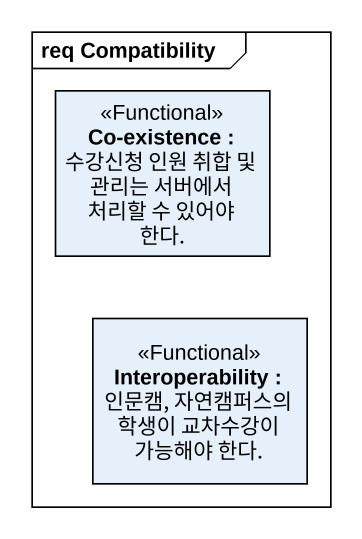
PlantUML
@startuml
mainframe req Compatibility
hide circle
hide empty members
class "Co-existence : 수강신청 인원 취합 및 관리는 서버에서 처리할 수 있어야 한다." as Co_existence_수강신청_인원_취합_및 <<Functional>>
class "Interoperability : 인문캠, 자연캠퍼스의 학생이 교차수강이 가능해야 한다." as Interoperability_인문캠_자연캠퍼스의 <<Functional>>
@enduml
